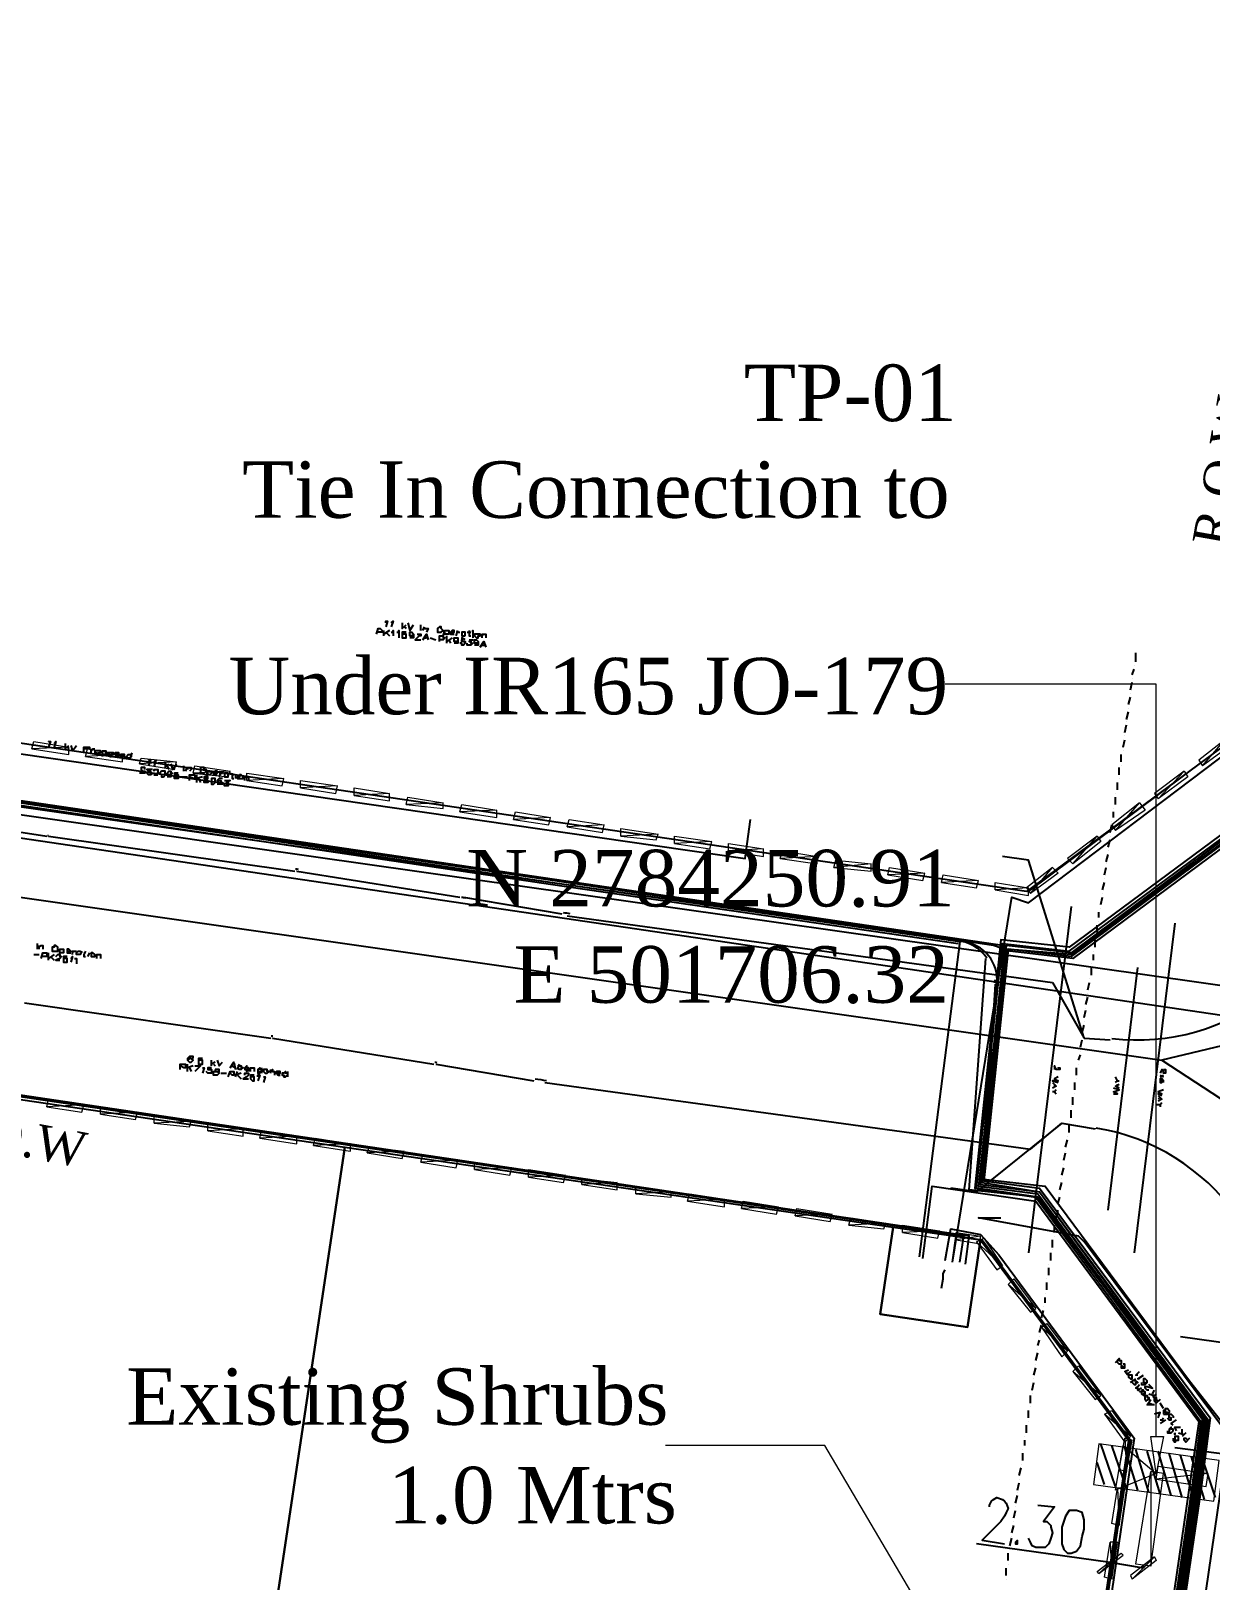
# Model space of a CAD drawing. Header units: inches. Extents: x 5 to 844, y 8 to 596.
# Drawn here: x 328.2 to 410, y 270.8 to 378.3 of the extents above; entities that cross this region are included whole.
import ezdxf

# ---------------------------------------------------------------- set-up
doc = ezdxf.new("R2010")
doc.units = ezdxf.units.IN
doc.header["$MEASUREMENT"] = 0
doc.layers.add('PDF_Geometry', color=7, linetype='Continuous', true_color=0x989898)
doc.layers.add('PDF_Text', color=7, linetype='Continuous')
doc.styles.add('PDF Times New Roman', font='times.ttf')

msp = doc.modelspace()

# ---------------------------------------------------------------- linework, layer by layer
at = {"layer": 'PDF_Geometry', "color": 3, "lineweight": 25}
for points in [[(455.39, 591.67), (449.22, 549.63), (433.41, 536.39), (425.18, 536.52), (423.89, 515.56), (428.78, 515.3), (441.89, 499.62), (438.16, 474.42), (416.44, 325.8), (400.49, 313.97), (396.12, 314.48), (394.97, 314.87), (364.37, 319.37), (294.56, 329.65), (269.23, 333.38), (237.22, 337.88), (234.9, 315.38)], [(262.93, 62.37), (268.46, 61.6), (334.93, 51.83), (355.88, 48.74), (359.74, 47.97), (376.84, 60.7), (377.48, 64.68), (408.85, 277.07), (409.49, 281.96), (398.05, 297.39), (393.81, 298.03), (395.61, 315), (400.24, 314.48), (415.92, 326.06), (437.65, 474.55), (441.25, 499.49), (428.52, 514.79), (423.25, 515.05), (424.54, 537.16), (433.15, 536.9), (448.71, 549.89), (454.88, 591.67)], [(454.62, 591.67), (448.58, 550.02), (433.15, 537.16), (424.41, 537.29), (422.99, 514.79), (428.39, 514.66), (441.12, 499.49), (437.39, 474.55), (415.66, 326.18), (400.24, 314.74), (395.48, 315.26), (393.68, 298.03), (397.92, 297.39), (409.37, 281.83), (408.72, 277.07), (377.35, 64.68), (376.84, 60.83), (359.74, 48.1), (356.4, 48.74), (354.47, 28.17), (360.9, 27.14), (372.72, 12.87)], [(455.01, 591.67), (448.83, 549.76), (433.28, 536.77), (424.79, 536.9), (423.38, 515.17), (428.65, 515.05), (441.51, 499.49), (437.78, 474.55), (416.05, 326.06), (400.37, 314.36), (395.87, 314.87), (394.07, 298.29), (398.18, 297.77), (409.75, 281.96), (409.11, 277.07), (377.74, 64.68), (377.1, 60.57), (359.87, 47.71), (356.65, 48.35), (354.85, 28.43), (361.15, 27.53), (373.24, 12.87)], [(455.13, 591.67), (448.96, 549.76), (433.28, 536.64), (424.92, 536.77), (423.64, 515.3), (428.65, 515.05), (441.64, 499.62), (437.91, 474.55), (416.18, 325.93), (400.37, 314.23), (395.87, 314.61), (394.19, 298.41), (398.18, 297.77), (409.88, 281.96), (409.24, 277.07), (377.87, 64.68), (377.22, 60.57), (359.87, 47.58), (356.78, 48.23), (354.98, 28.56), (361.15, 27.66), (373.37, 12.87)], [(455.26, 591.67), (449.09, 549.63), (433.28, 536.52), (425.05, 536.77), (423.64, 515.43), (428.65, 515.3), (441.76, 499.62), (438.04, 474.55), (416.31, 325.93), (400.37, 314.1), (395.99, 314.61), (394.32, 298.54), (398.18, 298.03), (410.01, 282.09), (409.37, 277.07), (378, 64.68), (377.35, 60.44), (359.87, 47.45), (356.91, 48.1), (355.11, 28.68), (361.28, 27.78), (373.5, 12.87)], [(269.87, 340.84), (269.23, 333.51), (395.74, 314.87), (393.94, 298.16), (398.05, 297.64), (409.62, 281.96), (408.98, 277.07), (377.61, 64.68), (377.1, 60.7), (359.87, 47.84), (356.53, 48.48), (354.73, 28.3), (361.02, 27.4), (372.98, 12.87)], [(295.97, 335.44), (295.07, 329.4), (364.24, 319.11), (392.52, 315)], [(274.5, 332.48), (294.56, 329.65), (295.71, 329.53), (364.37, 319.24), (392.65, 315.13), (389.82, 293.27)], [(300.34, 328.37), (347.91, 321.56), (392.39, 315.26)], [(407.57, 316.41), (404.74, 293.53)], [(353.18, 28.17), (354.73, 48.74), (356.14, 48.48), (359.87, 47.97), (376.97, 60.7), (390.47, 152.49), (409.62, 281.96), (398.05, 297.39), (393.29, 297.9), (394.45, 313.97)], [(395.09, 312.17), (394.71, 305.87), (394.32, 301.5), (394.07, 298.67), (398.57, 298.16), (408.59, 284.66), (415.54, 275.79), (407.05, 212.53)], [(390.08, 293.14), (390.72, 298.16), (397.92, 297.13), (409.24, 281.83), (404.61, 250.07), (390.08, 152.49), (376.71, 60.83), (359.74, 48.23), (356.27, 49), (299.44, 57.1), (261.77, 62.37), (260.36, 62.5), (259.72, 62.63), (260.49, 67.77)], [(391.37, 291.09), (391.49, 291.73)], [(407.95, 287.74), (441.76, 282.99)]]:
    msp.add_lwpolyline(points, dxfattribs=at)
at = {"layer": 'PDF_Geometry', "color": 7, "lineweight": 25}
for points in [[(397.28, 318.6), (295.2, 333.64), (318.47, 491.9), (321.68, 513.89), (425.69, 510.42), (436.11, 497.95), (411.17, 328.88), (397.28, 318.6)], [(160.21, 340.2), (242.49, 329.65), (324.64, 318.6), (406.67, 306.9)], [(352.15, 336.47), (352.28, 336.85), (352.41, 336.85), (352.54, 336.73), (352.54, 336.6), (352.41, 336.6), (352.15, 336.6)], [(352.67, 336.34), (352.67, 336.73)], [(353.05, 336.73), (352.67, 336.47)], [(352.8, 337.24), (352.8, 337.37), (352.93, 337.37), (352.8, 336.98)], [(352.8, 336.6), (353.05, 336.34)], [(353.18, 337.24), (353.31, 337.37), (353.18, 336.98)], [(353.18, 336.6), (353.31, 336.6), (353.31, 336.73), (353.31, 336.34)], [(353.57, 336.6), (353.7, 336.6), (353.7, 336.73), (353.7, 336.21)], [(353.95, 337.24), (353.95, 336.85), (354.21, 337.11)], [(354.21, 336.6), (354.08, 336.6), (353.95, 336.6), (353.95, 336.47), (353.95, 336.34), (353.95, 336.21), (354.08, 336.21), (354.21, 336.21), (354.21, 336.34), (354.21, 336.47), (354.08, 336.47), (353.95, 336.47), (353.95, 336.34)], [(354.08, 336.98), (354.21, 336.85)], [(354.34, 337.24), (354.47, 336.73), (354.73, 337.11)], [(354.73, 336.47), (354.73, 336.34), (354.6, 336.34), (354.47, 336.34), (354.47, 336.47), (354.47, 336.6), (354.6, 336.6), (354.73, 336.47), (354.73, 336.34), (354.73, 336.21), (354.6, 336.21), (354.47, 336.21)], [(354.98, 336.47), (355.11, 336.47), (355.24, 336.47), (355.24, 336.34), (355.11, 336.34), (354.85, 336.08), (355.24, 336.08)], [(355.24, 336.73), (355.24, 337.11)], [(355.37, 336.73), (355.5, 336.98)], [(355.37, 336.08), (355.63, 336.47), (355.75, 336.08)], [(355.5, 336.85), (355.63, 336.85), (355.75, 336.85), (355.63, 336.6)], [(356.53, 336.98), (356.4, 336.85), (356.4, 336.73), (356.4, 336.6), (356.53, 336.6), (356.65, 336.6), (356.78, 336.73), (356.65, 336.85), (356.65, 336.98), (356.53, 336.98)], [(356.78, 336.34), (356.91, 336.73), (357.04, 336.73), (357.17, 336.73), (357.17, 336.6), (357.17, 336.47), (357.04, 336.47), (356.91, 336.47), (356.91, 336.6)], [(357.3, 336.6), (357.55, 336.6), (357.55, 336.73), (357.42, 336.73), (357.3, 336.6), (357.3, 336.47), (357.42, 336.47), (357.55, 336.47)], [(357.68, 336.34), (357.81, 336.73)], [(357.68, 336.6), (357.81, 336.6), (357.94, 336.6)], [(358.32, 336.34), (358.32, 336.6), (358.2, 336.6), (358.07, 336.6), (358.07, 336.47), (358.07, 336.34), (358.2, 336.34), (358.32, 336.34)], [(358.45, 336.6), (358.71, 336.6)], [(358.58, 336.73), (358.58, 336.34), (358.71, 336.34)], [(358.84, 336.6), (358.84, 336.73), (358.84, 336.6), (358.84, 336.21)], [(359.1, 336.47), (358.97, 336.47), (358.97, 336.34), (359.1, 336.21), (359.22, 336.21), (359.22, 336.34), (359.35, 336.34), (359.35, 336.47), (359.22, 336.47), (359.1, 336.47)], [(359.48, 336.21), (359.48, 336.47), (359.48, 336.34)], [(359.48, 336.47), (359.61, 336.47), (359.74, 336.47), (359.74, 336.34), (359.74, 336.21)], [(355.5, 336.21), (355.63, 336.21)], [(355.88, 336.21), (356.27, 336.08)], [(356.53, 335.95), (356.53, 336.34), (356.78, 336.34), (356.78, 336.21), (356.91, 336.21), (356.78, 336.08), (356.53, 336.08)], [(357.04, 335.83), (357.04, 336.34)], [(357.42, 336.21), (357.04, 335.95)], [(357.17, 336.08), (357.3, 335.83)], [(357.81, 336.08), (357.81, 335.95), (357.68, 335.95), (357.55, 335.95), (357.55, 336.08), (357.55, 336.21), (357.68, 336.21), (357.81, 336.21), (357.81, 336.08), (357.81, 335.95), (357.81, 335.83), (357.68, 335.83), (357.55, 335.83)], [(358.32, 336.08), (358.07, 336.21), (358.07, 335.95), (358.07, 336.08), (358.2, 335.95), (358.32, 335.95), (358.32, 335.83), (358.2, 335.7), (358.07, 335.7), (358.07, 335.83), (357.94, 335.83)], [(358.58, 336.08), (358.84, 336.08), (358.58, 335.95), (358.71, 335.95), (358.71, 335.83), (358.84, 335.83), (358.71, 335.7), (358.58, 335.7), (358.45, 335.7), (358.45, 335.83)], [(359.22, 335.83), (359.1, 335.83), (358.97, 335.83), (358.97, 335.95), (358.97, 336.08), (359.1, 336.08), (359.22, 335.95), (359.22, 335.83), (359.22, 335.7), (359.1, 335.7), (358.97, 335.7)], [(359.35, 335.57), (359.61, 335.95), (359.74, 335.57)], [(359.48, 335.7), (359.74, 335.7)], [(329.4, 329.01), (329.4, 329.01), (329.53, 329.01), (329.4, 328.63)], [(329.78, 328.88), (329.91, 329.01), (329.78, 328.63)], [(330.55, 328.88), (330.55, 328.5), (330.81, 328.75)], [(330.68, 328.63), (330.81, 328.5)], [(330.94, 328.75), (331.07, 328.37), (331.33, 328.75)], [(331.84, 328.24), (331.84, 328.63), (332.1, 328.63), (332.23, 328.63), (332.23, 328.5), (332.1, 328.5), (331.84, 328.5)], [(332.35, 328.24), (332.35, 328.5)], [(332.35, 328.37), (332.48, 328.5), (332.61, 328.5)], [(332.74, 328.37), (332.61, 328.37), (332.61, 328.24), (332.74, 328.24), (332.74, 328.11), (332.87, 328.11), (332.87, 328.24), (333, 328.24), (333, 328.37), (332.87, 328.37), (332.74, 328.37)], [(333.13, 327.98), (333.13, 328.37), (333.25, 328.37), (333.38, 328.37), (333.38, 328.24), (333.38, 328.11), (333.25, 328.11), (333.13, 328.11)], [(333.64, 328.24), (333.51, 328.24), (333.51, 328.11), (333.64, 328.11), (333.64, 327.98), (333.77, 327.98), (333.77, 328.11), (333.9, 328.11), (333.9, 328.24), (333.77, 328.24), (333.64, 328.24)], [(334.28, 328.11), (334.28, 328.24), (334.15, 328.24), (334.03, 328.24), (334.03, 328.11), (334.15, 328.11), (334.28, 328.11), (334.28, 327.98), (334.15, 327.98), (334.03, 327.98)], [(334.41, 328.11), (334.67, 327.98), (334.67, 328.11), (334.54, 328.11), (334.41, 328.11), (334.41, 327.98), (334.54, 327.86), (334.67, 327.86), (334.67, 327.98)], [(335.18, 328.24), (335.05, 327.86), (334.93, 327.86), (334.8, 327.86), (334.8, 327.98), (334.93, 328.11), (335.05, 328.11), (335.18, 327.98)], [(336.08, 327.08), (336.08, 327.21), (335.95, 327.21), (335.83, 327.21), (335.83, 327.08), (335.95, 326.96), (336.08, 326.96), (336.08, 326.83), (335.95, 326.83), (335.83, 326.83), (335.7, 326.83)], [(336.6, 327.08), (336.47, 327.08), (336.34, 327.08), (336.21, 327.08), (336.34, 326.96), (336.47, 326.96), (336.47, 326.83), (336.6, 326.83), (336.47, 326.7), (336.34, 326.7), (336.21, 326.83)], [(336.34, 327.73), (336.34, 327.73), (336.47, 327.73), (336.34, 327.34)], [(336.73, 327.6), (336.85, 327.73), (336.73, 327.34)], [(336.73, 326.96), (336.73, 327.08), (336.85, 327.08), (336.98, 327.08), (336.98, 326.96), (336.98, 326.83), (336.73, 326.7), (336.98, 326.7)], [(337.37, 326.96), (337.24, 326.96), (337.11, 326.83), (337.24, 326.7), (337.24, 326.57), (337.37, 326.57), (337.5, 326.7), (337.5, 326.83), (337.5, 326.96), (337.37, 326.96)], [(337.5, 327.6), (337.5, 327.21), (337.75, 327.47)], [(337.63, 327.34), (337.75, 327.08)], [(338.01, 326.83), (337.88, 326.7), (337.75, 326.7), (337.63, 326.7), (337.63, 326.83), (337.75, 326.96), (337.88, 326.96), (337.88, 326.83), (338.01, 326.83), (337.88, 326.7), (337.88, 326.57), (337.75, 326.57), (337.63, 326.57)], [(337.88, 327.47), (338.01, 327.08), (338.27, 327.47)], [(338.4, 326.83), (338.14, 326.83), (338.14, 326.7), (338.27, 326.7), (338.4, 326.7), (338.4, 326.57), (338.4, 326.44), (338.27, 326.44), (338.14, 326.44), (338.14, 326.57)], [(338.78, 326.96), (338.78, 327.34)], [(338.91, 326.96), (339.04, 327.21), (339.04, 327.08)], [(339.04, 327.21), (339.17, 327.21), (339.3, 327.21), (339.3, 327.08), (339.17, 326.96)], [(340.07, 327.21), (339.94, 327.21), (339.94, 327.08), (339.94, 326.96), (339.94, 326.83), (340.07, 326.83), (340.2, 326.83), (340.33, 326.96), (340.33, 327.08), (340.2, 327.08), (340.2, 327.21), (340.07, 327.21)], [(340.33, 326.57), (340.45, 326.96), (340.58, 326.96), (340.71, 326.96), (340.71, 326.83), (340.58, 326.7), (340.45, 326.7), (340.45, 326.83)], [(340.84, 326.83), (341.1, 326.83), (341.1, 326.96), (340.97, 326.96), (340.84, 326.83), (340.84, 326.7), (340.97, 326.7), (341.1, 326.7)], [(341.23, 326.57), (341.35, 326.83), (341.23, 326.83)], [(341.35, 326.83), (341.48, 326.83)], [(341.87, 326.83), (341.74, 326.83), (341.61, 326.83), (341.61, 326.7), (341.61, 326.57), (341.74, 326.57), (341.87, 326.57), (341.87, 326.83), (341.87, 326.7)], [(342, 326.83), (342.25, 326.7)], [(342.13, 326.83), (342.13, 326.57), (342.13, 326.44), (342.25, 326.44)], [(342.38, 326.83), (342.38, 326.83)], [(338.53, 326.57), (339.04, 326.57)], [(339.17, 326.31), (339.17, 326.7), (339.43, 326.7), (339.55, 326.7), (339.55, 326.57), (339.55, 326.44), (339.43, 326.44), (339.17, 326.57)], [(339.68, 326.18), (339.68, 326.7)], [(340.07, 326.57), (339.68, 326.44)], [(339.81, 326.44), (339.94, 326.18)], [(340.33, 326.57), (340.2, 326.57), (340.2, 326.44), (340.33, 326.44), (340.33, 326.31), (340.45, 326.31), (340.45, 326.18), (340.33, 326.18), (340.2, 326.18), (340.2, 326.31), (340.33, 326.44), (340.45, 326.44), (340.45, 326.57), (340.33, 326.57)], [(340.84, 326.44), (340.71, 326.44), (340.71, 326.31), (340.71, 326.18), (340.71, 326.06), (340.84, 326.06), (340.97, 326.18), (340.97, 326.31), (340.97, 326.44), (340.84, 326.44)], [(341.48, 326.44), (341.23, 326.44), (341.1, 326.31), (341.23, 326.31), (341.35, 326.31), (341.35, 326.18), (341.48, 326.18), (341.48, 326.06), (341.35, 326.06), (341.23, 326.06), (341.1, 326.06)], [(341.61, 326.31), (342, 326.31), (341.74, 326.18), (341.87, 326.18), (341.87, 326.06), (341.87, 325.93), (341.74, 325.93), (341.61, 325.93), (341.61, 326.06)], [(342.38, 326.7), (342.38, 326.44)], [(342.64, 326.7), (342.64, 326.57), (342.51, 326.57), (342.51, 326.44), (342.64, 326.44), (342.77, 326.44), (342.9, 326.44), (342.9, 326.57), (342.77, 326.7), (342.64, 326.7)], [(343.03, 326.31), (343.03, 326.57), (343.15, 326.57), (343.28, 326.57), (343.28, 326.31)], [(328.63, 314.61), (328.63, 315)], [(328.37, 314.23), (328.75, 314.23)], [(328.75, 314.61), (328.75, 314.87)], [(328.75, 314.74), (328.88, 314.87), (329.01, 314.87), (329.01, 314.74), (329.01, 314.61)], [(328.88, 313.97), (329.01, 314.36), (329.14, 314.36), (329.27, 314.36), (329.27, 314.23), (329.27, 314.1), (329.14, 314.1), (328.88, 314.1)], [(329.4, 313.84), (329.4, 314.36)], [(329.78, 314.23), (329.4, 313.97)], [(329.53, 314.1), (329.78, 313.84)], [(329.91, 314.87), (329.78, 314.87), (329.78, 314.74), (329.65, 314.74), (329.65, 314.61), (329.65, 314.48), (329.78, 314.48), (329.91, 314.48), (330.04, 314.48), (330.04, 314.61), (330.04, 314.74), (329.91, 314.87)], [(329.91, 314.1), (330.04, 314.23), (330.17, 314.23), (330.17, 314.1), (330.3, 314.1), (330.17, 313.97), (329.91, 313.84), (330.17, 313.84)], [(330.17, 314.23), (330.17, 314.61), (330.3, 314.61), (330.43, 314.61), (330.43, 314.48), (330.43, 314.36), (330.3, 314.36), (330.17, 314.36), (330.17, 314.48)], [(330.68, 314.1), (330.55, 314.1), (330.43, 314.1), (330.43, 313.97), (330.43, 313.84), (330.43, 313.71), (330.55, 313.71), (330.68, 313.71), (330.68, 313.84), (330.68, 313.97), (330.55, 313.97), (330.43, 313.97), (330.43, 313.84)], [(330.68, 314.48), (330.94, 314.48), (330.81, 314.61), (330.68, 314.61), (330.68, 314.48), (330.68, 314.36), (330.81, 314.36), (330.94, 314.36)], [(330.94, 313.97), (331.07, 314.1), (330.94, 313.71)], [(331.07, 314.23), (331.07, 314.48), (331.07, 314.36)], [(331.07, 314.48), (331.2, 314.48), (331.33, 314.48)], [(331.2, 313.97), (331.33, 313.97), (331.33, 313.58)], [(331.71, 314.48), (331.58, 314.23), (331.45, 314.23), (331.33, 314.23), (331.33, 314.36), (331.45, 314.48), (331.58, 314.48), (331.71, 314.36)], [(331.97, 314.48), (331.84, 314.23), (331.84, 314.1), (331.97, 314.1)], [(331.84, 314.36), (331.97, 314.36)], [(332.23, 314.36), (332.1, 314.1)], [(332.23, 314.48), (332.23, 314.48)], [(332.48, 314.36), (332.35, 314.36), (332.35, 314.23), (332.35, 314.1), (332.48, 314.1), (332.61, 314.1), (332.61, 314.23), (332.48, 314.36)], [(332.74, 313.97), (332.74, 314.23), (332.87, 314.23), (333, 314.23), (333, 314.1), (333, 313.97)], [(402.94, 296.49), (404.99, 313.33)], [(431.35, 312.81), (406.67, 306.9)], [(304.71, 301.37), (311.53, 306.51), (349.97, 300.86), (342.77, 252.9), (336.85, 212.66), (335.57, 204.18), (297.39, 209.7), (292.24, 216.65), (304.71, 301.37)], [(338.53, 306.26), (338.53, 306.64), (338.78, 306.64), (338.91, 306.64), (338.91, 306.51), (338.91, 306.38), (338.78, 306.38), (338.53, 306.51)], [(339.43, 307.03), (339.43, 307.16), (339.3, 307.16), (339.17, 307.16), (339.04, 307.03), (339.04, 306.9), (339.17, 306.77), (339.3, 306.77), (339.43, 306.9), (339.3, 307.03), (339.17, 307.03), (339.04, 306.9)], [(339.04, 306.13), (339.04, 306.64)], [(339.43, 306.51), (339.04, 306.38)], [(339.17, 306.38), (339.3, 306.13)], [(339.55, 306.77), (339.55, 306.77)], [(339.55, 306.51), (339.94, 306.51), (339.55, 306.13)], [(340.07, 307.03), (339.94, 307.03), (339.81, 307.03), (339.81, 306.9), (339.81, 306.77), (339.81, 306.64), (339.94, 306.64), (340.07, 306.64), (340.07, 306.77), (340.07, 306.9), (339.94, 306.9), (339.81, 306.9), (339.81, 306.77)], [(340.07, 306.38), (340.2, 306.38), (340.07, 306)], [(340.71, 306.38), (340.45, 306.38), (340.45, 306.26), (340.58, 306.26), (340.71, 306.26), (340.71, 306.13), (340.71, 306), (340.58, 306), (340.45, 306), (340.33, 306.13)], [(340.71, 306.51), (340.71, 306.9)], [(340.97, 306.77), (340.71, 306.64)], [(340.84, 306.64), (340.97, 306.51)], [(341.1, 306.9), (341.23, 306.51), (341.48, 306.77)], [(342, 306.38), (342.25, 306.77), (342.38, 306.26)], [(342.13, 306.51), (342.38, 306.38)], [(342.51, 306.26), (342.64, 306.64)], [(342.51, 306.51), (342.64, 306.51), (342.77, 306.51), (342.77, 306.38), (342.9, 306.38), (342.77, 306.38), (342.77, 306.26), (342.64, 306.26), (342.51, 306.38)], [(343.28, 306.13), (343.28, 306.38), (343.15, 306.38), (343.15, 306.51), (343.03, 306.38), (343.03, 306.26), (343.15, 306.26), (343.15, 306.13), (343.15, 306.26), (343.28, 306.26)], [(343.41, 306.13), (343.41, 306.38), (343.54, 306.38), (343.67, 306.38), (343.67, 306.26), (343.67, 306.13)], [(344.18, 306.26), (344.05, 306.26), (344.05, 306.38), (343.93, 306.26), (343.93, 306.13), (343.93, 306), (344.05, 306), (344.05, 306.13), (344.18, 306.13)], [(344.18, 306.38), (344.18, 306)], [(399.47, 306.38), (399.47, 306.38), (399.59, 306.38), (399.59, 306.26), (399.47, 306.26), (399.34, 306.26), (399.21, 306.51), (399.21, 306.26)], [(406.67, 306.9), (426.34, 294.04)], [(340.97, 306.26), (340.97, 306.13), (341.1, 306.13), (341.23, 306), (341.1, 305.87), (340.97, 305.87), (340.84, 305.87), (340.84, 306), (340.84, 306.13), (340.97, 306.13), (341.1, 306.13), (341.23, 306.13), (341.23, 306.26), (341.1, 306.26), (340.97, 306.26)], [(341.35, 306), (341.74, 306)], [(341.87, 305.74), (342, 306.13), (342.25, 306.13), (342.25, 306), (342.25, 305.87), (342.13, 305.87), (342, 306)], [(342.38, 305.74), (342.51, 306.13)], [(342.77, 306), (342.38, 305.87)], [(342.51, 305.87), (342.77, 305.61)], [(343.03, 305.87), (343.03, 306), (343.15, 306), (343.28, 306), (343.28, 305.87), (343.15, 305.74), (342.9, 305.61), (343.28, 305.61)], [(343.67, 305.87), (343.54, 305.87), (343.41, 305.87), (343.41, 305.74), (343.41, 305.61), (343.54, 305.48), (343.67, 305.48), (343.67, 305.61), (343.67, 305.74), (343.54, 305.74), (343.41, 305.74)], [(343.93, 305.74), (343.93, 305.87), (344.05, 305.87), (343.93, 305.48)], [(344.44, 306.26), (344.31, 306.26), (344.31, 306.13), (344.44, 306), (344.57, 306), (344.7, 306.13), (344.57, 306.13), (344.57, 306.26), (344.44, 306.26)], [(344.31, 305.74), (344.44, 305.74), (344.31, 305.36)], [(344.83, 306), (344.83, 306.26)], [(344.83, 306.13), (344.95, 306.26), (344.95, 306.13), (345.08, 306.13), (345.08, 305.87)], [(345.21, 306), (345.47, 306), (345.47, 306.13), (345.34, 306.13), (345.21, 306.13), (345.21, 306), (345.34, 305.87), (345.47, 305.87)], [(345.98, 306), (345.85, 306), (345.85, 306.13), (345.73, 306), (345.6, 306), (345.6, 305.87), (345.73, 305.87), (345.73, 305.74), (345.85, 305.74), (345.98, 305.87)], [(345.98, 306.13), (345.98, 305.74)], [(399.47, 305.74), (399.21, 305.61), (399.47, 305.48), (399.08, 305.48), (399.47, 305.36)], [(399.08, 305.36), (399.34, 305.1), (399.08, 304.97)], [(403.45, 305.36), (403.58, 305.48), (403.45, 305.74)], [(403.58, 305.48), (403.71, 305.48)], [(406.79, 306.26), (406.92, 306.26), (406.92, 306.13), (406.92, 306), (406.79, 306), (406.79, 306.13), (406.67, 306.26), (406.54, 306)], [(406.54, 305.87), (406.79, 305.74)], [(406.54, 305.74), (406.79, 305.87)], [(406.79, 305.36), (406.79, 305.48), (406.67, 305.61), (406.54, 305.61), (406.54, 305.48), (406.54, 305.36), (406.67, 305.36), (406.67, 305.48), (406.67, 305.61)], [(399.21, 304.71), (399.08, 304.71)], [(399.21, 305.23), (399.21, 305.1)], [(399.34, 304.84), (399.21, 304.71), (399.34, 304.58)], [(403.32, 304.58), (403.58, 304.58), (403.32, 304.71), (403.71, 304.84), (403.32, 304.97)], [(403.71, 304.97), (403.45, 305.1), (403.71, 305.23)], [(403.58, 304.97), (403.58, 305.23)], [(406.79, 304.84), (406.41, 304.71), (406.67, 304.58), (406.41, 304.58), (406.67, 304.46)], [(406.41, 304.46), (406.67, 304.2), (406.41, 304.07)], [(406.54, 304.33), (406.41, 304.2)], [(406.54, 303.81), (406.28, 303.81)], [(406.67, 303.94), (406.54, 303.81), (406.54, 303.68)], [(388.02, 295.33), (387.12, 289.29), (393.17, 288.39), (394.07, 294.43), (404.35, 280.54), (399.98, 250.84), (342.77, 252.9), (349.97, 300.86), (388.02, 295.33)], [(394.07, 294.43), (393.17, 288.39), (387.12, 289.29), (388.02, 295.33), (394.07, 294.43)], [(403.45, 285.94), (403.71, 286.2), (403.71, 286.07), (403.84, 286.07), (403.84, 285.94), (403.84, 285.81), (403.71, 285.81), (403.58, 285.94), (403.58, 286.07)], [(404.09, 285.56), (403.84, 285.69), (403.84, 285.56), (403.97, 285.56), (404.09, 285.56), (404.09, 285.69), (404.09, 285.81), (403.97, 285.81)], [(404.35, 285.17), (404.22, 285.17), (404.09, 285.3), (404.35, 285.43)], [(404.48, 285.3), (404.22, 285.04)], [(404.48, 284.79), (404.61, 284.79), (404.61, 284.91), (404.61, 285.04), (404.48, 285.04), (404.35, 285.04), (404.35, 284.91), (404.48, 284.79)], [(404.99, 285.04), (404.87, 285.04), (405.12, 285.3)], [(405.12, 284.79), (404.99, 284.79), (405.38, 285.04)], [(404.48, 284.53), (404.87, 284.79)], [(404.61, 284.66), (404.61, 284.53), (404.74, 284.4), (404.87, 284.4), (404.87, 284.53), (404.99, 284.53), (404.87, 284.66), (404.74, 284.66)], [(404.99, 284.01), (404.99, 284.14), (404.87, 284.14), (404.99, 284.27), (405.12, 284.4)], [(405.25, 284.14), (404.99, 284.01), (405.12, 284.01)], [(405.12, 283.89), (405.38, 284.01)], [(405.25, 284.53), (405.25, 284.4), (405.38, 284.4), (405.51, 284.4), (405.64, 284.53), (405.64, 284.66), (405.51, 284.79), (405.38, 284.79), (405.38, 284.66), (405.38, 284.53), (405.51, 284.53), (405.51, 284.4), (405.64, 284.53)], [(405.25, 283.89), (405.25, 283.76), (405.38, 283.63), (405.38, 283.76), (405.51, 283.76), (405.51, 283.89), (405.38, 283.89), (405.38, 284.01), (405.25, 284.01)], [(405.77, 284.01), (405.64, 284.01), (405.51, 284.14), (405.51, 284.27), (405.64, 284.27), (406.02, 284.14), (405.77, 284.4)], [(405.77, 283.76), (406.15, 283.63)], [(406.02, 283.76), (406.15, 284.01)], [(406.28, 283.76), (406.02, 283.5)], [(405.64, 283.24), (405.51, 283.37), (405.51, 283.5), (405.51, 283.63), (405.64, 283.63), (405.64, 283.5), (405.77, 283.5), (405.77, 283.37), (405.51, 283.24)], [(406.15, 282.99), (405.64, 282.99), (405.89, 283.37)], [(406.02, 282.99), (405.77, 283.11)], [(406.54, 283.37), (406.28, 283.11), (406.15, 283.24), (406.15, 283.37), (406.15, 283.5), (406.28, 283.5), (406.28, 283.37), (406.41, 283.24)], [(406.79, 282.73), (406.54, 283.11)], [(406.79, 282.34), (406.92, 282.34), (407.05, 282.34), (407.05, 282.47), (406.92, 282.47), (406.92, 282.6), (406.92, 282.73), (407.05, 282.73), (407.18, 282.6), (407.18, 282.47), (407.05, 282.34), (407.05, 282.47), (406.92, 282.47), (406.92, 282.6), (406.79, 282.6), (406.79, 282.47), (406.79, 282.34)], [(406.41, 282.09), (406.54, 282.47), (406.15, 282.34)], [(406.92, 281.96), (406.54, 281.7)], [(406.54, 281.96), (406.79, 281.96)], [(406.67, 281.96), (406.79, 282.09)], [(407.05, 282.09), (407.18, 281.96), (407.31, 281.96), (407.31, 282.09), (407.18, 282.09), (407.18, 282.21), (407.18, 282.34), (407.31, 282.34), (407.44, 282.21), (407.44, 282.09)], [(407.44, 281.57), (407.31, 281.7), (407.69, 281.96)], [(407.05, 281.19), (407.05, 281.06), (407.18, 281.06), (407.31, 281.06), (407.44, 281.19), (407.44, 281.31), (407.31, 281.31), (407.31, 281.44), (407.18, 281.31), (407.18, 281.19), (407.18, 281.06), (407.31, 281.06)], [(407.44, 280.67), (407.44, 280.54), (407.57, 280.41), (407.69, 280.54), (407.82, 280.54), (407.82, 280.67), (407.82, 280.8), (407.69, 280.8), (407.57, 280.8), (407.57, 280.67), (407.57, 280.54), (407.69, 280.54), (407.82, 280.54)], [(407.69, 281.19), (407.57, 281.44), (407.95, 281.44)], [(407.57, 281.06), (407.57, 280.93), (407.57, 281.06)], [(407.82, 281.06), (408.21, 280.93)], [(408.08, 280.93), (408.08, 281.31)], [(408.34, 281.06), (408.08, 280.8)], [(408.59, 280.67), (408.34, 280.41), (408.21, 280.54), (408.21, 280.67), (408.34, 280.67), (408.47, 280.54)], [(405.38, 271.67), (403.07, 272.06), (393.81, 273.34)], [(403.07, 272.06), (403.07, 272.06)], [(405.38, 271.8), (405.38, 271.67)]]:
    msp.add_lwpolyline(points, dxfattribs=at)
at = {"layer": 'PDF_Geometry', "color": 6, "lineweight": 25}
for points in [[(392.14, 292.89), (396.25, 318.21), (397.41, 317.83), (411.55, 328.5), (422.86, 405.25), (436.24, 496.28), (471.85, 495.12)], [(271.03, 339.17), (270.77, 336.34), (377.74, 320.91), (378.12, 323.61)], [(392.65, 292.89), (392.91, 294.69), (190.03, 324.64), (189.65, 321.43)], [(393.04, 292.76), (393.29, 294.69), (194.28, 324.26), (193.76, 320.53)], [(400.37, 317.57), (397.41, 293.53)], [(391.62, 293.01), (392.01, 295.2), (394.07, 294.81), (395.35, 293.4), (404.74, 280.67), (400.37, 250.72), (395.35, 217.29), (392.65, 199.16), (388.67, 199.16)], [(392.14, 292.89), (392.39, 294.69), (394.19, 294.43), (404.48, 280.54), (397.54, 233.49), (389.18, 233.75)], [(391.49, 291.73), (391.49, 291.73), (391.49, 292.11), (391.62, 292.37)], [(403.45, 277.33), (402.42, 280.29)], [(404.22, 277.2), (403.19, 280.16)], [(404.99, 277.07), (404.09, 280.03)], [(405.77, 276.94), (404.87, 279.9)], [(406.54, 276.81), (405.64, 279.77)], [(407.31, 276.69), (406.41, 279.77)], [(408.08, 276.56), (407.18, 279.64)], [(407.57, 280.03), (441.76, 275.66)], [(408.85, 276.56), (407.95, 279.51)], [(402.68, 277.46), (402.17, 279)], [(409.62, 276.43), (408.72, 279.39)], [(410.39, 276.56), (409.49, 279.26)], [(406.28, 278.23), (406.28, 278.23)]]:
    msp.add_lwpolyline(points, dxfattribs=at)
at = {"layer": 'PDF_Geometry', "lineweight": 0}
for points in [[(318.47, 491.9), (295.2, 333.64), (397.41, 318.6), (411.17, 328.88), (432.64, 475.32), (318.47, 491.9)], [(304.71, 301.37), (292.24, 216.65), (297.39, 209.7), (335.57, 204.18), (336.85, 212.66), (342.77, 252.9), (349.97, 300.86), (311.53, 306.51), (304.71, 301.37)], [(388.02, 295.33), (349.97, 300.86), (342.77, 252.9), (399.98, 250.84), (404.35, 280.54), (394.07, 294.43), (393.17, 288.39), (387.12, 289.29), (388.02, 295.33)], [(394.07, 294.43), (388.02, 295.33), (387.12, 289.29), (393.17, 288.39), (394.07, 294.43)]]:
    msp.add_lwpolyline(points, dxfattribs=at)
at = {"layer": 'PDF_Geometry', "lineweight": 25}
for points in [[(404.74, 334.28), (404.74, 334.28)], [(404.87, 334.54), (404.87, 335.18)], [(404.61, 333.64), (404.74, 334.03)], [(404.61, 333.38), (404.61, 333.38)], [(404.48, 332.61), (404.61, 333.13)], [(404.48, 332.35), (404.48, 332.35)], [(404.22, 330.55), (404.35, 331.07)], [(404.35, 331.58), (404.48, 332.1)], [(404.35, 331.33), (404.35, 331.33)], [(404.09, 329.65), (404.22, 330.17)], [(404.22, 330.43), (404.22, 330.43)], [(403.97, 328.63), (404.09, 329.14)], [(404.09, 329.4), (404.09, 329.4)], [(403.84, 327.6), (403.84, 328.11)], [(403.97, 328.37), (403.97, 328.37)], [(403.71, 326.7), (403.71, 327.21)], [(403.84, 327.34), (403.84, 327.34)], [(403.58, 325.67), (403.58, 326.18)], [(403.71, 326.44), (403.71, 326.44)], [(309.21, 325.54), (309.21, 325.54), (329.27, 322.46)], [(403.45, 325.41), (403.45, 325.41)], [(403.45, 324.64), (403.45, 325.16)], [(403.32, 324.38), (403.32, 324.38)], [(403.32, 323.74), (403.32, 324.13)], [(329.4, 322.46), (346.5, 320.01)], [(403.07, 322.71), (403.19, 323.23)], [(403.07, 322.46), (403.07, 322.46)], [(403.19, 323.48), (403.19, 323.48)], [(402.94, 321.68), (403.07, 322.2)], [(402.94, 321.43), (402.94, 321.43)], [(401.27, 308.44), (397.41, 320.78), (395.61, 321.04)], [(402.81, 320.66), (402.94, 321.17)], [(402.81, 320.53), (402.81, 320.53)], [(346.63, 320.01), (346.63, 320.01), (357.94, 318.21)], [(402.55, 318.73), (402.68, 319.24)], [(402.68, 319.76), (402.81, 320.27)], [(402.68, 319.5), (402.68, 319.5)], [(358.2, 318.21), (365.01, 317.06)], [(402.42, 317.7), (402.55, 318.21)], [(402.55, 318.47), (402.55, 318.47)], [(402.29, 316.8), (402.29, 317.18)], [(402.42, 317.44), (402.42, 317.44)], [(365.4, 316.93), (399.08, 312.3)], [(402.17, 315.77), (402.17, 316.28)], [(402.29, 316.54), (402.29, 316.54)], [(402.04, 314.74), (402.04, 315.26)], [(402.17, 315.51), (402.17, 315.51)], [(401.91, 314.48), (401.91, 314.48)], [(401.91, 313.84), (401.91, 314.23)], [(401.78, 313.58), (401.78, 313.58)], [(401.78, 312.81), (401.78, 313.33)], [(399.08, 312.3), (401.27, 308.44)], [(401.52, 311.78), (401.65, 312.3)], [(401.65, 312.56), (401.65, 312.56)], [(327.73, 310.88), (344.83, 308.44)], [(401.39, 310.76), (401.52, 311.27)], [(401.52, 311.53), (401.52, 311.53)], [(401.27, 309.86), (401.39, 310.37)], [(401.27, 309.6), (401.27, 309.6)], [(401.39, 310.5), (401.39, 310.5)], [(401.14, 308.83), (401.27, 309.34)], [(401.14, 308.57), (401.14, 308.57)], [(344.95, 308.44), (344.95, 308.44), (356.14, 306.64)], [(401.01, 307.8), (401.14, 308.31)], [(401.01, 307.54), (401.01, 307.54)], [(401.27, 308.44), (403.07, 308.31)], [(356.27, 306.64), (363.08, 305.48)], [(400.75, 305.87), (400.75, 306.38)], [(400.88, 306.9), (401.01, 307.28)], [(400.88, 306.64), (400.88, 306.64)], [(363.85, 305.36), (397.54, 300.73)], [(400.62, 304.84), (400.62, 305.36)], [(400.75, 305.61), (400.75, 305.61)], [(400.49, 303.81), (400.49, 304.33)], [(400.62, 304.58), (400.62, 304.58)], [(400.37, 303.68), (400.37, 303.68)], [(400.37, 302.91), (400.37, 303.43)], [(399.72, 302.53), (393.81, 297.77), (392.01, 298.03)], [(397.54, 300.73), (399.72, 302.53)], [(399.72, 302.53), (402.04, 302.14)], [(400.24, 302.66), (400.24, 302.66)], [(400.24, 301.88), (400.24, 302.4)], [(399.98, 300.86), (400.11, 301.37)], [(400.11, 301.63), (400.11, 301.63)], [(399.85, 299.96), (399.98, 300.47)], [(399.98, 300.6), (399.98, 300.6)], [(399.72, 298.93), (399.85, 299.44)], [(399.85, 299.7), (399.85, 299.7)], [(399.59, 297.9), (399.72, 298.41)], [(399.72, 298.67), (399.72, 298.67)], [(399.47, 297), (399.59, 297.39)], [(399.47, 296.74), (399.47, 296.74)], [(399.59, 297.64), (399.59, 297.64)], [(399.34, 295.97), (399.47, 296.49)], [(399.34, 295.71), (399.34, 295.71)], [(399.21, 294.94), (399.21, 295.46)], [(399.21, 294.69), (399.21, 294.69)], [(398.95, 293.01), (398.95, 293.53)], [(399.08, 293.91), (399.08, 294.43)], [(399.08, 293.79), (399.08, 293.79)], [(398.82, 292.76), (398.82, 292.76)], [(398.82, 291.99), (398.82, 292.5)], [(398.69, 291.73), (398.69, 291.73)], [(398.69, 290.96), (398.69, 291.47)], [(398.57, 290.7), (398.57, 290.7)], [(398.57, 290.06), (398.57, 290.44)], [(398.31, 289.03), (398.44, 289.54)], [(398.44, 289.8), (398.44, 289.8)], [(398.18, 288), (398.31, 288.51)], [(398.31, 288.77), (398.31, 288.77)], [(398.05, 287.1), (398.18, 287.49)], [(398.18, 287.74), (398.18, 287.74)], [(397.92, 286.07), (398.05, 286.59)], [(398.05, 286.84), (398.05, 286.84)], [(397.79, 285.04), (397.92, 285.56)], [(397.92, 285.81), (397.92, 285.81)], [(397.67, 284.01), (397.79, 284.53)], [(397.67, 283.76), (397.67, 283.76)], [(397.79, 284.79), (397.79, 284.79)], [(397.54, 283.11), (397.54, 283.63)], [(397.54, 282.86), (397.54, 282.86)], [(397.41, 282.09), (397.41, 282.6)], [(397.41, 281.83), (397.41, 281.83)], [(397.15, 280.8), (397.15, 280.8)], [(397.15, 280.16), (397.15, 280.54)], [(397.28, 281.06), (397.28, 281.57)], [(397.02, 279.9), (397.02, 279.9)], [(397.02, 279.13), (397.02, 279.64)], [(396.77, 278.1), (396.89, 278.61)], [(396.89, 278.87), (396.89, 278.87)], [(379.67, 60.95), (381.98, 79.08), (410.91, 278.23)], [(396.64, 277.07), (396.77, 277.59)], [(396.77, 277.84), (396.77, 277.84)], [(396.51, 276.17), (396.64, 276.69)], [(396.64, 276.94), (396.64, 276.94)], [(396.38, 275.14), (396.51, 275.66)], [(396.51, 275.91), (396.51, 275.91)], [(396.25, 274.11), (396.38, 274.63)], [(396.38, 274.89), (396.38, 274.89)], [(396.12, 273.21), (396.25, 273.73)], [(396.25, 273.86), (396.25, 273.86)], [(395.99, 272.19), (395.99, 272.7)], [(395.99, 271.93), (395.99, 271.93)], [(396.12, 272.96), (396.12, 272.96)], [(395.87, 271.16), (395.87, 271.67)], [(395.87, 270.9), (395.87, 270.9)]]:
    msp.add_lwpolyline(points, dxfattribs=at)
at = {"layer": 'PDF_Geometry', "color": 7, "lineweight": 0}
for points in [[(406.28, 280.8), (406.28, 333), (391.62, 333)], [(406.79, 280.8), (406.28, 278.23), (405.89, 280.8), (406.79, 280.8)], [(399.72, 252.26), (383.27, 280.16), (372.21, 280.16)], [(403.84, 272.7), (402.29, 271.29), (402.17, 271.42), (403.84, 272.7)], [(403.97, 272.57), (403.84, 272.7), (402.29, 271.29), (403.97, 272.57)], [(404.48, 271.16), (404.61, 270.9), (406.15, 272.44), (404.48, 271.16)], [(404.61, 270.9), (406.15, 272.44), (406.28, 272.19), (404.61, 270.9)]]:
    msp.add_lwpolyline(points, dxfattribs=at)
at = {"layer": 'PDF_Geometry', "color": 1, "lineweight": 25}
for points in [[(274.5, 330.17), (273.47, 330.3), (416.31, 309.21), (416.56, 309.08), (416.95, 308.96), (417.21, 308.83), (417.46, 308.7), (417.72, 308.57), (417.98, 308.31), (418.11, 308.06), (418.36, 307.8), (418.49, 307.54), (418.62, 307.28), (418.75, 307.03), (418.75, 306.64), (418.88, 306.38), (418.88, 306.13), (418.75, 305.74), (418.75, 305.48), (418.62, 305.23), (418.49, 304.84), (418.36, 304.58), (414.76, 279.26)], [(296.49, 328.37), (347.78, 321.04), (416.56, 311.27), (417.08, 311.14), (417.59, 310.88), (417.98, 310.76), (418.36, 310.37), (418.75, 310.11), (419.14, 309.73), (419.39, 309.34), (419.65, 308.83), (419.91, 308.44), (420.04, 307.93), (420.16, 307.41), (420.29, 306.9), (420.29, 306.77), (407.44, 212.53)], [(412.97, 278.61), (401.39, 294.17), (401.27, 294.3), (401.14, 294.43), (401.01, 294.56), (400.88, 294.69), (393.94, 295.97), (395.48, 295.97)], [(387.12, 289.29), (388.02, 295.33), (394.07, 294.43), (393.17, 288.39), (387.12, 289.29)]]:
    msp.add_lwpolyline(points, dxfattribs=at)
at = {"layer": 'PDF_Geometry', "color": 4, "lineweight": 0}
for points in [[(330.81, 328.63), (328.24, 328.5), (328.37, 329.01), (330.81, 328.63)], [(409.24, 327.73), (409.49, 327.34), (411.04, 329.14), (409.24, 327.73)], [(409.49, 327.34), (411.04, 329.14), (411.42, 328.75), (409.49, 327.34)], [(330.81, 328.11), (330.81, 328.63), (328.24, 328.5), (330.81, 328.11)], [(334.54, 328.11), (331.97, 327.98), (332.1, 328.5), (334.54, 328.11)], [(334.54, 327.6), (334.54, 328.11), (331.97, 327.98), (334.54, 327.6)], [(338.27, 327.6), (335.7, 327.47), (335.83, 327.86), (338.27, 327.6)], [(338.14, 327.08), (338.27, 327.6), (335.7, 327.47), (338.14, 327.08)], [(342, 326.96), (339.43, 326.83), (339.55, 327.34), (342, 326.96)], [(341.87, 326.57), (342, 326.96), (339.43, 326.83), (341.87, 326.57)], [(345.73, 326.44), (343.15, 326.31), (343.15, 326.83), (345.73, 326.44)], [(406.15, 325.41), (406.41, 325.03), (408.21, 326.96), (406.15, 325.41)], [(406.41, 325.03), (408.21, 326.96), (408.47, 326.57), (406.41, 325.03)], [(345.6, 325.93), (345.73, 326.44), (343.15, 326.31), (345.6, 325.93)], [(349.45, 325.93), (346.88, 325.8), (346.88, 326.31), (349.45, 325.93)], [(349.33, 325.41), (349.45, 325.93), (346.88, 325.8), (349.33, 325.41)], [(353.05, 325.41), (350.61, 325.28), (350.61, 325.8), (353.05, 325.41)], [(353.05, 324.9), (353.05, 325.41), (350.61, 325.28), (353.05, 324.9)], [(356.78, 324.77), (354.21, 324.64), (354.34, 325.16), (356.78, 324.77)], [(356.78, 324.38), (356.78, 324.77), (354.21, 324.64), (356.78, 324.38)], [(360.51, 324.26), (357.94, 324.13), (358.07, 324.64), (360.51, 324.26)], [(403.19, 323.23), (403.45, 322.84), (405.12, 324.77), (403.19, 323.23)], [(403.45, 322.84), (405.12, 324.77), (405.51, 324.26), (403.45, 322.84)], [(360.51, 323.74), (360.51, 324.26), (357.94, 324.13), (360.51, 323.74)], [(364.24, 323.74), (361.67, 323.61), (361.8, 324.13), (364.24, 323.74)], [(364.11, 323.23), (364.24, 323.74), (361.67, 323.61), (364.11, 323.23)], [(367.97, 323.23), (365.4, 323.1), (365.52, 323.61), (367.97, 323.23)], [(367.84, 322.71), (367.97, 323.23), (365.4, 323.1), (367.84, 322.71)], [(371.7, 322.58), (369.12, 322.46), (369.12, 322.97), (371.7, 322.58)], [(371.57, 322.2), (371.7, 322.58), (369.12, 322.46), (371.57, 322.2)], [(375.42, 322.07), (372.85, 321.94), (372.85, 322.46), (375.42, 322.07)], [(400.11, 320.91), (400.49, 320.53), (402.17, 322.46), (400.11, 320.91)], [(400.49, 320.53), (402.17, 322.46), (402.42, 322.07), (400.49, 320.53)], [(375.3, 321.56), (375.42, 322.07), (372.85, 321.94), (375.3, 321.56)], [(379.02, 321.56), (376.58, 321.43), (376.58, 321.94), (379.02, 321.56)], [(379.02, 321.04), (379.02, 321.56), (376.58, 321.43), (379.02, 321.04)], [(382.75, 321.04), (380.18, 320.91), (380.31, 321.43), (382.75, 321.04)], [(382.75, 320.53), (382.75, 321.04), (380.18, 320.91), (382.75, 320.53)], [(386.48, 320.53), (383.91, 320.27), (384.04, 320.78), (386.48, 320.53)], [(386.48, 320.01), (386.48, 320.53), (383.91, 320.27), (386.48, 320.01)], [(390.21, 319.88), (387.64, 319.76), (387.77, 320.27), (390.21, 319.88)], [(390.08, 319.37), (390.21, 319.88), (387.64, 319.76), (390.08, 319.37)], [(393.94, 319.37), (391.37, 319.24), (391.49, 319.76), (393.94, 319.37)], [(393.81, 318.86), (393.94, 319.37), (391.37, 319.24), (393.81, 318.86)], [(397.41, 318.86), (395.09, 318.73), (395.09, 319.24), (397.41, 318.86)], [(397.28, 318.86), (397.54, 318.47), (399.08, 320.27), (397.28, 318.86)], [(397.54, 318.47), (399.08, 320.27), (399.47, 319.88), (397.54, 318.47)], [(397.41, 318.34), (397.41, 318.86), (395.09, 318.73), (397.41, 318.34)], [(331.84, 303.81), (329.27, 303.68), (329.4, 304.2), (331.84, 303.81)], [(331.71, 303.3), (331.84, 303.81), (329.27, 303.68), (331.71, 303.3)], [(335.57, 303.3), (333, 303.17), (333, 303.56), (335.57, 303.3)], [(335.44, 302.78), (335.57, 303.3), (333, 303.17), (335.44, 302.78)], [(339.3, 302.66), (336.73, 302.53), (336.73, 303.04), (339.3, 302.66)], [(339.17, 302.27), (339.3, 302.66), (336.73, 302.53), (339.17, 302.27)], [(342.9, 302.14), (340.45, 302.01), (340.45, 302.53), (342.9, 302.14)], [(342.9, 301.63), (342.9, 302.14), (340.45, 302.01), (342.9, 301.63)], [(346.63, 301.63), (344.05, 301.5), (344.18, 302.01), (346.63, 301.63)], [(346.63, 301.11), (346.63, 301.63), (344.05, 301.5), (346.63, 301.11)], [(350.35, 301.11), (347.78, 300.98), (347.91, 301.5), (350.35, 301.11)], [(350.35, 300.6), (350.35, 301.11), (347.78, 300.98), (350.35, 300.6)], [(354.08, 300.6), (351.51, 300.47), (351.64, 300.86), (354.08, 300.6)], [(353.95, 300.08), (354.08, 300.6), (351.51, 300.47), (353.95, 300.08)], [(357.81, 299.96), (355.24, 299.83), (355.37, 300.34), (357.81, 299.96)], [(357.68, 299.44), (357.81, 299.96), (355.24, 299.83), (357.68, 299.44)], [(361.54, 299.44), (358.97, 299.31), (358.97, 299.83), (361.54, 299.44)], [(361.41, 298.93), (361.54, 299.44), (358.97, 299.31), (361.41, 298.93)], [(365.27, 298.93), (362.7, 298.8), (362.7, 299.31), (365.27, 298.93)], [(365.14, 298.41), (365.27, 298.93), (362.7, 298.8), (365.14, 298.41)], [(368.87, 298.41), (366.42, 298.29), (366.42, 298.67), (368.87, 298.41)], [(368.87, 297.9), (368.87, 298.41), (366.42, 298.29), (368.87, 297.9)], [(372.6, 297.77), (370.15, 297.64), (370.15, 298.16), (372.6, 297.77)], [(372.6, 297.39), (372.6, 297.77), (370.15, 297.64), (372.6, 297.39)], [(376.32, 297.26), (373.75, 297.13), (373.88, 297.64), (376.32, 297.26)], [(376.32, 296.74), (376.32, 297.26), (373.75, 297.13), (376.32, 296.74)], [(380.05, 296.74), (377.48, 296.61), (377.61, 297.13), (380.05, 296.74)], [(379.92, 296.23), (380.05, 296.74), (377.48, 296.61), (379.92, 296.23)], [(383.78, 296.23), (381.21, 296.1), (381.34, 296.61), (383.78, 296.23)], [(383.65, 295.71), (383.78, 296.23), (381.21, 296.1), (383.65, 295.71)], [(387.51, 295.59), (384.94, 295.46), (385.07, 295.97), (387.51, 295.59)], [(387.38, 295.2), (387.51, 295.59), (384.94, 295.46), (387.38, 295.2)], [(391.24, 295.07), (388.67, 294.94), (388.67, 295.46), (391.24, 295.07)], [(391.11, 294.56), (391.24, 295.07), (388.67, 294.94), (391.11, 294.56)], [(394.07, 294.69), (392.39, 294.43), (392.39, 294.94), (394.07, 294.69)], [(394.07, 294.17), (394.07, 294.69), (392.39, 294.43), (394.07, 294.17)], [(395.61, 292.63), (393.81, 294.3), (394.32, 294.56), (395.61, 292.63)], [(395.22, 292.37), (395.61, 292.63), (393.81, 294.3), (395.22, 292.37)], [(397.92, 289.67), (395.99, 291.34), (396.38, 291.73), (397.92, 289.67)], [(397.54, 289.41), (397.92, 289.67), (395.99, 291.34), (397.54, 289.41)], [(400.11, 286.71), (398.31, 288.39), (398.69, 288.64), (400.11, 286.71)], [(399.72, 286.33), (400.11, 286.71), (398.31, 288.39), (399.72, 286.33)], [(402.42, 283.63), (400.49, 285.3), (400.88, 285.69), (402.42, 283.63)], [(402.04, 283.37), (402.42, 283.63), (400.49, 285.3), (402.04, 283.37)], [(404.48, 280.8), (402.68, 282.34), (403.19, 282.6), (404.48, 280.8)], [(404.09, 280.41), (404.48, 280.8), (402.68, 282.34), (404.09, 280.41)], [(404.09, 280.67), (404.22, 278.36), (403.71, 278.49), (404.09, 280.67)], [(404.61, 280.54), (404.09, 280.67), (404.22, 278.36), (404.61, 280.54)], [(403.58, 277.2), (403.71, 274.63), (403.19, 274.76), (403.58, 277.2)], [(404.09, 277.2), (403.58, 277.2), (403.71, 274.63), (404.09, 277.2)], [(403.07, 273.47), (403.19, 270.9), (402.68, 271.03), (403.07, 273.47)], [(403.58, 273.47), (403.07, 273.47), (403.19, 270.9), (403.58, 273.47)]]:
    msp.add_lwpolyline(points, dxfattribs=at)
at = {"layer": 'PDF_Geometry', "color": 2, "lineweight": 25}
msp.add_lwpolyline([(394.07, 294.43), (393.17, 288.39), (387.12, 289.29), (388.02, 295.33), (394.07, 294.43)], dxfattribs=at)
at = {"layer": 'PDF_Geometry', "color": 6, "lineweight": 0}
msp.add_lwpolyline([(401.91, 277.46), (410.27, 276.3), (410.65, 279.13), (402.29, 280.29), (401.91, 277.46)], dxfattribs=at)
at = {"layer": 'PDF_Geometry', "color": 92, "lineweight": 0, "true_color": 0x00b800}
msp.add_lwpolyline([(403.45, 277.07), (403.97, 280.16), (406.28, 278.23), (403.45, 277.07)], dxfattribs=at)
at = {"layer": 'PDF_Geometry', "color": 3, "lineweight": 0}
for points in [[(409.88, 278.23), (406.28, 277.84), (406.41, 278.74), (409.88, 278.23)], [(406.28, 277.84), (406.41, 278.74)], [(409.75, 277.33), (409.88, 278.23), (406.28, 277.84), (409.75, 277.33)]]:
    msp.add_lwpolyline(points, dxfattribs=at)
at = {"layer": 'PDF_Geometry', "color": 1, "lineweight": 0}
for points in [[(405.89, 278.36), (405.89, 271.8), (404.87, 271.93), (405.89, 278.36)], [(406.79, 278.23), (405.89, 278.36), (405.89, 271.8), (406.79, 278.23)]]:
    msp.add_lwpolyline(points, dxfattribs=at)
at = {"layer": 'PDF_Geometry', "color": 5, "lineweight": 25}
for points in [[(394.71, 275.91), (394.71, 276.04), (394.84, 276.3), (394.97, 276.43), (395.22, 276.56), (395.61, 276.43), (395.74, 276.3), (395.87, 276.17), (395.99, 275.79), (395.87, 275.53), (395.74, 275.27), (395.48, 274.89), (394.19, 273.6), (395.74, 273.34)], [(398.05, 276.04), (399.21, 275.91), (398.44, 274.89), (398.69, 274.89), (398.95, 274.63), (398.95, 274.5), (399.08, 274.11), (398.95, 273.73), (398.82, 273.34), (398.57, 273.09), (398.18, 273.09), (397.92, 273.09), (397.67, 273.21), (397.54, 273.47), (397.41, 273.73)], [(400.62, 275.66), (400.24, 275.66), (399.98, 275.27), (399.72, 274.5), (399.72, 274.11), (399.72, 273.34), (399.85, 272.96), (400.11, 272.7), (400.37, 272.7), (400.75, 272.83), (401.01, 273.21), (401.14, 273.86), (401.27, 274.37), (401.27, 275.01), (401.14, 275.53), (400.75, 275.66), (400.62, 275.66)], [(396.64, 273.6), (396.51, 273.47), (396.51, 273.34), (396.64, 273.34), (396.64, 273.6)]]:
    msp.add_lwpolyline(points, dxfattribs=at)
at = {"layer": 'PDF_Geometry', "lineweight": 25}
for centre, radius, start, end in [((404.93, 323.29), 14.98, 263.3604, 351.7312), ((343.67, 300.26), 20.11, 81.1841, 81.8082), ((354.4, 294.44), 24.04, 80.5406, 81.2735), ((367.98, 334.31), 17.39, 260.5059, 262.0388), ((343.43, 298.64), 10.04, 81.2148, 81.8313), ((354.39, 295.43), 11.47, 80.1496, 80.9067), ((367.86, 333.57), 28.34, 260.478, 262.0694), ((399.66, 287.42), 14.98, 351.7116, 80.6223)]:
    msp.add_arc(centre, radius, start, end, dxfattribs=at)
at = {"layer": 'PDF_Geometry', "color": 3, "lineweight": 25}
for centre, radius, start, end in [((392.07, 312.23), 3.02, 35.6574, 81.9661), ((392.59, 312.49), 2.64, 359.9908, 89.2023), ((392.06, 312.49), 3.03, 355.842, 359.9827)]:
    msp.add_arc(centre, radius, start, end, dxfattribs=at)
at = {"layer": 'PDF_Geometry', "lineweight": 25}
msp.add_open_spline([(329.33, 322.5), (329.35, 322.5), (329.37, 322.5), (329.4, 322.49)], degree=3, dxfattribs=at)

# ---------------------------------------------------------------- texts
at = {"layer": 'PDF_Text', "color": 6, "insert": (377.66, 351.19), "char_height": 3.9182, "attachment_point": 7, "style": 'PDF Times New Roman'}
msp.add_mtext('\\W0.999137;TP-01', dxfattribs=at)
at = {"layer": 'PDF_Text', "char_height": 2.4378, "attachment_point": 7, "style": 'PDF Times New Roman'}
for insert, rotation in [((411.23, 342.43), 80.0824), ((321.48, 301.31), 349.3706)]:
    msp.add_mtext('\\W0.999512;R.O.W', dxfattribs=dict(at, insert=insert, rotation=rotation))
at = {"layer": 'PDF_Text', "char_height": 3.9182, "attachment_point": 7, "style": 'PDF Times New Roman'}
for s, insert in [('\\W0.999494;Tie In Connection to', (342.82, 344.48)), ('\\W0.999265;Under IR165 JO-179', (341.9, 330.85)), ('\\W1.001676;N 2784250.91', (358.38, 317.49)), ('\\W0.999291;E 501706.32', (361.66, 310.81)), ('\\W0.999426;Existing Shrubs', (334.79, 280.32)), ('\\W0.999498;1.0 Mtrs', (352.96, 274.68))]:
    msp.add_mtext(s, dxfattribs=dict(at, insert=insert))

doc.saveas('drawing.dxf')
